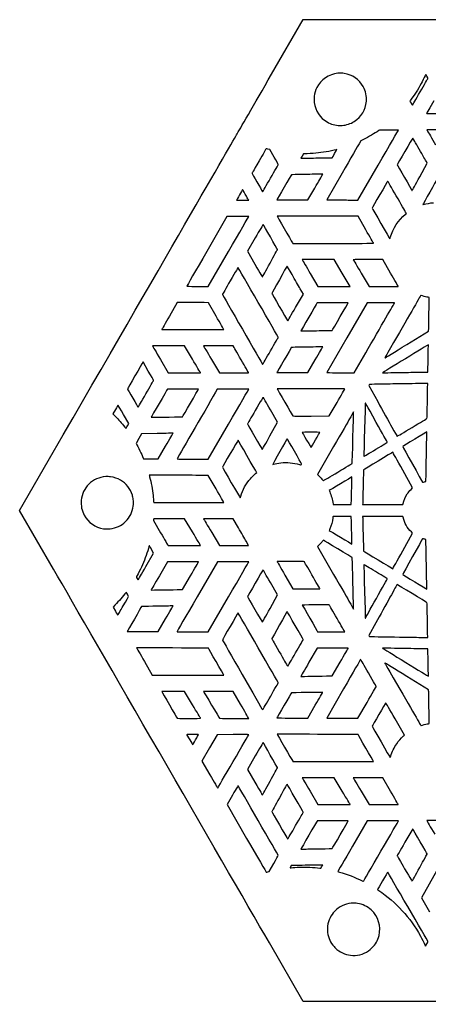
# Model space of a CAD drawing. Extents: x 18 to 192, y 74 to 223.
# Drawn here: x 18.4 to 81, y 73.5 to 223.5 of the extents above; entities that cross this region are included whole.
import ezdxf

# ---------------------------------------------------------------- set-up
doc = ezdxf.new("R2010")
doc.units = 0
doc.layers.add('Layer_1', color=7, linetype='CONTINUOUS')

msp = doc.modelspace()

# ---------------------------------------------------------------- linework, layer by layer
at = {"layer": 'Layer_1', "color": 7}
for points in [[(56.89823, 215.122553), (61.71697, 223.469274), (105.00534, 223.469274), (148.29371, 223.469274), (153.42114, 214.58633)], [(74.82465, 206.599442), (73.36549, 206.599442), (73.26067, 206.526852)], [(83.05781, 206.650967), (80.59843, 206.660167), (80.73653, 206.421188)], [(70.95407, 205.171432), (70.53029, 204.958016), (70.27323, 204.512258)], [(57.28252, 202.481789), (56.62803, 203.614942), (56.35542, 203.688552)], [(61.88956, 202.968924), (61.75694, 202.965824), (61.56882, 202.641268)], [(68.88093, 195.9209), (70.08111, 195.9179), (73.17776, 201.245537)], [(79.52383, 199.472052), (80.68035, 201.552163), (80.54904, 201.779218)], [(64.63628, 199.718958), (64.72608, 199.872859), (64.33368, 199.863959)], [(67.66857, 200.0025), (65.32099, 195.9385), (66.50086, 195.9315)], [(62.37623, 195.93504), (62.44803, 195.93204), (63.49727, 197.748251)], [(52.47709, 195.88911), (53.4095, 195.88911), (53.35551, 195.98571)], [(71.28613, 191.37686), (70.10785, 193.42935), (67.90652, 193.43835)], [(77.36234, 193.76965), (77.49071, 193.87609), (77.37564, 194.07469)], [(51.76022, 193.40256), (50.09898, 193.39856), (47.02668, 188.07868)], [(54.41003, 190.14624), (53.22134, 188.10049), (54.35489, 186.13823)], [(60.09813, 189.39425), (60.15373, 189.29905), (66.31379, 189.29905)], [(72.46914, 189.31165), (72.46911, 189.3118)], [(46.85451, 182.72708), (47.22318, 182.72408), (50.32232, 188.05646)], [(67.69767, 184.76197), (66.46718, 186.81465), (64.0282, 186.81513), (61.58922, 186.81561), (61.63632, 186.73201)], [(75.07873, 184.76982), (73.90423, 186.81562), (71.63512, 186.81562)], [(62.81941, 184.67949), (63.95536, 182.71059), (66.44174, 182.70994), (68.92812, 182.70929), (67.69762, 184.76197), (67.69767, 184.76197)], [(70.6094, 184.73455), (71.82289, 182.70931), (74.03806, 182.70931)], [(60.58001, 179.51794), (61.75698, 181.55474), (61.28281, 182.3758)], [(76.25324, 182.71631), (76.25324, 182.71665)], [(44.25629, 180.2533), (42.50651, 180.25266), (41.32118, 178.1977)], [(48.42949, 178.18931), (47.25458, 180.2353), (46.63033, 180.2443)], [(66.23455, 180.22577), (63.86408, 180.22577), (63.82988, 180.17287)], [(73.58491, 180.2224), (71.47798, 180.2184), (68.40095, 174.89145), (65.32392, 169.56451), (65.52866, 169.55651)], [(49.60911, 176.13127), (49.60911, 176.13138)], [(77.53735, 173.8373), (80.87463, 175.88059), (80.88483, 175.96839)], [(44.8091, 171.62506), (43.60718, 173.62884), (41.1683, 173.63284)], [(51.07069, 173.58302), (51.03629, 173.63592), (48.77048, 173.63592)], [(67.63218, 169.54591), (69.53096, 169.54291), (71.2891, 172.58821)], [(38.08315, 169.7825), (37.27458, 171.18236), (37.24268, 171.12856)], [(39.9226, 171.56458), (41.10635, 169.51609), (43.58887, 169.51609), (46.07138, 169.51609), (46.04119, 169.56837)], [(47.74175, 171.56387), (48.96941, 169.51647), (51.18922, 169.51599)], [(61.41308, 169.56523), (62.45498, 169.56537), (63.58266, 171.51752), (63.58266, 171.51705)], [(75.68177, 169.56537), (75.68174, 169.56547)], [(43.37618, 167.03191), (41.00433, 167.03191), (40.98373, 167.00011)], [(51.02087, 167.02834), (48.62029, 167.02434), (48.36322, 166.57984)], [(72.01802, 167.7662), (71.85386, 167.7662), (71.80226, 167.6795), (71.75066, 167.5928), (73.11838, 165.12893)], [(80.73989, 167.75705), (80.74056, 167.9107), (80.26431, 167.9017)], [(62.93516, 162.92904), (65.71435, 162.93304), (66.90404, 164.99284)], [(33.0752, 163.91079), (32.6906, 163.24493), (33.01369, 162.91944)], [(56.66387, 159.89397), (57.82489, 161.98365), (56.72871, 163.88335)], [(34.88258, 161.40729), (35.09009, 161.7658), (34.28486, 163.1606)], [(41.28342, 162.77677), (41.28346, 162.77691)], [(45.89144, 156.35616), (47.23026, 156.3563), (50.32586, 161.68324), (50.32586, 161.68377)], [(78.35195, 161.18564), (78.35185, 161.18509)], [(39.46131, 160.26265), (37.06787, 160.22405), (36.63782, 159.47954), (36.20777, 158.73504), (36.31437, 158.5478)], [(39.38664, 156.37065), (39.59699, 156.37093), (40.72982, 158.33211), (40.72982, 158.33212)], [(65.95543, 157.55446), (63.90902, 154.01074), (64.22854, 153.6876)], [(23.60625, 139.55367), (18.43914, 148.50328), (23.57388, 157.39717)], [(78.19736, 151.71914), (78.44133, 151.96388), (76.9357, 154.67542)], [(48.43009, 151.80864), (47.24873, 153.86634), (46.42279, 153.8673)], [(54.47682, 154.14092), (54.64849, 154.28145), (54.60829, 154.35255)], [(49.61201, 149.7411), (49.61146, 149.74136)], [(66.28503, 149.48854), (66.29303, 149.43574), (66.83157, 149.43174)], [(68.2203, 149.42474), (69.0705, 149.42174), (69.07068, 149.45669)], [(70.81434, 149.64354), (70.80634, 149.40724), (72.42575, 149.40324)], [(75.50416, 149.39924), (76.96316, 149.39938), (76.99616, 149.54755), (76.99579, 149.54823)], [(44.82116, 145.22707), (43.61066, 147.24849), (41.25802, 147.24849), (38.90538, 147.24849), (38.89638, 147.11333), (38.88738, 146.97816), (39.96819, 145.10602)], [(51.85044, 145.85149), (51.05246, 147.24143), (48.77891, 147.24543), (46.50536, 147.24943), (46.53796, 147.19533)], [(69.07068, 147.55409), (69.07068, 147.59169), (67.6848, 147.58169)], [(76.99577, 147.45979), (76.96277, 147.60795), (73.88807, 147.60295)], [(47.76932, 145.14212), (48.9681, 143.14302), (51.18694, 143.14302), (53.40579, 143.14302), (53.0271, 143.80185)], [(76.93553, 142.33141), (78.44332, 145.04777), (78.25691, 145.22647)], [(37.72159, 139.94296), (38.90153, 141.98642), (38.57325, 142.5567)], [(41.07676, 143.18802), (41.10456, 143.14212), (43.58859, 143.14212), (46.07262, 143.14212), (46.05224, 143.17391)], [(64.20846, 143.2992), (63.90849, 142.99806), (65.95519, 139.45392)], [(69.173, 143.53372), (69.17273, 143.53374)], [(76.93544, 142.33164), (76.93553, 142.33141)], [(43.37366, 140.6548), (40.99925, 140.6508), (39.77999, 138.54119)], [(51.02416, 140.65819), (48.62685, 140.65819), (45.55257, 135.33648)], [(43.11423, 136.42478), (43.31273, 136.42492), (44.52098, 138.51689)], [(58.94949, 138.62423), (60.1454, 136.55266), (62.21736, 136.55244), (64.28932, 136.55223), (64.26132, 136.59813), (64.26132, 136.59776)], [(56.6661, 133.52095), (57.82484, 135.60527), (56.7224, 137.51439)], [(34.89945, 135.71699), (34.71727, 136.0322), (34.68197, 135.9857)], [(38.53901, 136.39073), (38.51731, 136.34983), (39.03731, 136.35983)], [(41.23653, 136.39703), (41.23651, 136.39718)], [(44.91926, 129.98249), (47.23322, 129.98349), (50.32622, 135.30338), (50.32622, 135.30306)], [(32.98572, 134.04918), (32.6956, 133.7549), (33.05703, 133.12887)], [(65.74628, 134.01537), (65.71188, 134.06827), (63.65034, 134.06827)], [(38.41429, 129.9976), (39.59963, 129.99774), (40.73211, 131.95793), (40.73211, 131.95748)], [(72.82823, 131.35746), (71.75057, 129.4157), (71.80227, 129.329), (71.85387, 129.2423), (72.01803, 129.2423)], [(63.9432, 129.97957), (63.9631, 129.94787), (66.03121, 129.94787), (68.09931, 129.94787), (68.07141, 129.9937)], [(80.48304, 129.1037), (80.74057, 129.1007), (80.73989, 129.2524), (80.73989, 129.25287)], [(66.23173, 127.46318), (63.85609, 127.46318), (62.61811, 125.32)], [(74.0801, 127.46985), (73.83315, 127.47585), (73.88955, 127.44215)], [(80.77441, 127.28875), (80.76741, 127.36005), (79.65684, 127.37735)], [(37.49917, 125.43398), (38.69651, 123.35899), (44.15399, 123.35872)], [(65.98965, 123.23869), (66.17533, 123.24669), (67.38665, 125.34304)], [(49.61146, 123.36572), (49.61146, 123.36513)], [(63.87074, 123.2016), (63.87074, 123.20219)], [(80.88473, 121.03941), (80.87453, 121.12721), (77.53725, 123.17054)], [(80.84815, 123.39653), (80.84771, 123.39681)], [(44.83492, 118.8252), (43.60732, 120.87363), (41.8736, 120.87363)], [(52.17346, 118.9097), (51.04541, 120.87362), (48.77538, 120.87362)], [(67.91164, 121.28604), (65.32167, 116.80227), (66.26837, 116.79527)], [(62.14573, 116.80208), (62.45271, 116.80226), (63.58642, 118.76371)], [(68.64846, 116.78467), (70.08185, 116.78167), (71.47774, 119.18179)], [(55.51325, 118.0818), (55.54175, 118.0349), (55.57255, 118.0889)], [(51.19471, 116.7532), (53.4095, 116.7532), (53.35551, 116.84948)], [(77.06073, 114.09414), (77.18383, 114.21149), (75.76251, 116.67466)], [(79.92684, 115.72972), (79.92698, 115.72974)], [(51.01957, 114.26638), (48.61768, 114.26238), (47.45007, 112.24095), (46.28245, 110.21952), (47.4763, 108.1515)], [(45.29873, 113.483), (45.29873, 113.48343)], [(54.41044, 111.01018), (53.22142, 108.96388), (54.35435, 107.00239)], [(51.05559, 110.17911), (51.05559, 110.1797)], [(60.12668, 110.20966), (60.15478, 110.16376), (66.31313, 110.16376)], [(72.47148, 110.16876), (72.47146, 110.169)], [(67.69132, 105.63585), (66.46718, 107.67942), (64.02831, 107.67979)], [(75.07496, 105.64016), (73.90374, 107.67998), (71.63538, 107.67998)], [(50.94084, 105.04011), (50.10416, 103.60049), (53.09278, 98.42282)], [(62.77713, 105.61593), (63.9554, 103.5748), (66.43543, 103.57429)], [(70.59541, 105.62082), (71.8238, 103.57357), (74.0397, 103.57357)], [(68.91546, 103.58329), (68.91546, 103.58305)], [(76.25089, 103.58687), (76.25089, 103.58705)], [(73.88001, 101.08698), (71.47855, 101.08298), (69.24525, 97.21654)], [(78.4842, 99.83801), (78.4603, 99.87671), (77.27091, 97.82985)], [(64.23057, 96.83099), (64.23057, 96.83041)], [(73.60544, 96.4662), (73.60544, 96.4666)], [(56.31877, 93.30562), (56.52792, 93.36462), (57.23296, 94.58523)], [(60.25784, 94.28065), (59.91873, 94.27165), (59.82493, 94.10749)], [(64.54873, 94.05399), (64.54871, 94.05414)], [(82.15131, 93.48821), (82.12761, 93.52741), (80.96191, 91.43164), (79.7962, 89.33587), (81.01276, 87.22762)], [(153.40624, 82.39346), (148.29547, 73.53873), (105.00871, 73.53473), (61.72195, 73.53073), (56.57148, 82.45342)], [(69.67047, 80.54412), (69.6704, 80.54455)]]:
    msp.add_lwpolyline(points, dxfattribs=at)
for points in [[(79.59018, 212.42733)], [(67.68779, 207.311917)], [(64.10815, 202.344766)], [(79.5238, 199.472049)], [(56.75397, 199.271411)], [(75.03238, 190.20223)], [(56.66775, 186.2819)], [(60.57997, 179.51798)], [(64.16707, 175.9658)], [(56.75947, 172.90223)], [(77.53737, 173.83727)], [(53.40263, 169.52609)], [(37.71579, 166.31072)], [(34.88258, 161.40729)], [(56.66387, 159.89397)], [(63.61128, 159.28375)], [(72.80182, 157.84555)], [(61.4487, 155.53909)], [(67.03163, 154.37374)], [(80.23265, 152.87401)], [(52.12319, 150.44326)], [(32.24073, 145.7037)], [(37.72164, 139.94292)], [(80.54204, 140.24808)], [(69.33286, 137.37348)], [(72.90566, 135.07721)], [(34.25917, 133.94812)], [(56.6661, 133.52095)], [(60.58026, 126.75876)], [(56.77117, 120.16459)], [(46.06722, 116.76501)], [(75.09353, 110.99276)], [(56.66716, 107.14216)], [(60.58178, 100.38291)], [(56.31877, 93.30554)], [(79.52809, 93.96401)], [(80.61088, 82.29824)]]:
    msp.add_lwpolyline(points, close=True, dxfattribs=at)
for points in [[(51.64051, 206.013831), (51.88195, 206.432931), (54.24792, 210.531856), (56.89823, 215.122553)], [(67.02957, 215.278607), (65.65228, 215.146852), (64.43882, 214.317826), (63.8184, 213.084762)], [(67.99118, 215.251267), (67.75016, 215.288727), (67.2762, 215.302207), (67.02957, 215.278607)], [(70.89447, 213.232352), (70.28307, 214.32611), (69.22939, 215.058826), (67.99118, 215.251267)], [(79.59025, 212.42733), (80.23271, 213.54105), (80.76776, 214.468609), (80.77925, 214.488574)], [(80.3458, 214.90383), (80.22301, 214.632807), (79.90454, 213.996199), (79.74224, 213.69733)], [(80.4449, 215.112843), (80.4399, 215.106543), (80.3951, 215.012486), (80.3458, 214.90383)], [(80.6273, 214.824586), (80.5322, 214.989429), (80.45015, 215.119144), (80.4449, 215.112843)], [(80.77925, 214.488574), (80.79945, 214.523684), (80.79445, 214.534734), (80.6273, 214.824586)], [(63.8184, 213.084762), (63.63204, 212.71439), (63.48023, 212.205541), (63.42437, 211.764106)], [(71.38434, 210.997481), (71.44764, 211.738525), (71.26583, 212.568037), (70.89447, 213.232352)], [(79.74224, 213.69733), (79.27654, 212.839761), (78.67871, 211.907681), (78.11951, 211.167309)], [(63.42437, 211.764106), (63.39987, 211.570517), (63.39997, 211.025053), (63.42456, 210.832773)], [(78.40653, 210.385449), (78.41453, 210.394749), (78.94772, 211.313611), (79.59018, 212.42733)], [(63.42456, 210.832773), (63.58766, 209.556435), (64.29991, 208.474071), (65.39473, 207.838823)], [(69.52804, 207.914857), (70.60512, 208.601161), (71.27461, 209.712918), (71.38434, 210.997481)], [(78.11951, 211.167309), (78.06211, 211.091309), (78.01716, 211.024), (78.01961, 211.017742)], [(78.01961, 211.017742), (78.02161, 211.011442), (78.10671, 210.862847), (78.20756, 210.687438)], [(78.20756, 210.687438), (78.3449, 210.448671), (78.39491, 210.372769), (78.40653, 210.385449)], [(81.68, 211.079325), (81.07789, 210.036823), (80.58143, 209.173908), (80.57676, 209.161735)], [(80.57676, 209.161735), (80.56876, 209.141745), (80.7069, 209.139255), (82.00556, 209.135945)], [(65.39473, 207.838823), (65.97406, 207.502682), (66.63354, 207.317791), (67.31384, 207.300785)], [(67.31384, 207.300785), (67.39144, 207.298885), (67.47718, 207.298785), (67.50434, 207.300587)], [(67.50434, 207.300587), (67.53154, 207.302387), (67.61406, 207.307487), (67.68779, 207.311917)], [(67.68779, 207.311915), (68.30726, 207.348895), (68.99182, 207.573188), (69.52804, 207.914857)], [(23.57388, 157.39717), (40.01907, 185.88192), (51.25651, 205.347266), (51.64051, 206.013831)], [(73.26067, 206.526852), (72.61548, 206.080025), (71.75973, 205.577162), (70.95407, 205.171432)], [(73.17776, 201.245537), (74.88091, 204.176051), (76.27652, 206.579525), (76.27911, 206.586592)], [(76.27911, 206.586592), (76.28211, 206.594292), (75.69597, 206.599442), (74.82465, 206.599442)], [(80.73653, 206.421188), (80.81243, 206.28975), (81.35405, 205.352198), (81.94002, 204.337739)], [(70.27323, 204.512258), (70.13184, 204.26709), (68.95975, 202.2377), (67.66857, 200.0025)], [(78.46273, 205.376452), (78.45223, 205.378952), (76.0839, 201.310732), (76.0839, 201.290138)], [(79.4452, 203.690174), (78.9103, 204.616319), (78.46819, 205.375144), (78.46273, 205.376452)], [(56.08032, 203.759112), (56.07932, 203.757412), (55.59116, 202.912897), (54.99633, 201.882367)], [(56.35542, 203.688552), (56.20548, 203.729032), (56.08169, 203.760782), (56.08032, 203.759112)], [(57.93702, 201.334423), (57.93702, 201.342223), (57.64249, 201.858555), (57.28252, 202.481789)], [(61.56882, 202.641268), (61.46536, 202.462763), (61.38058, 202.312393), (61.38042, 202.307116)], [(65.24657, 203.277466), (64.15723, 203.088551), (63.18365, 202.999068), (61.88956, 202.968924)], [(66.7837, 203.606602), (66.47746, 203.521542), (65.72538, 203.360503), (65.24657, 203.277466)], [(66.17267, 202.384395), (66.18477, 202.396495), (66.89475, 203.628954), (66.8916, 203.632392)], [(66.8916, 203.632392), (66.8896, 203.634192), (66.8414, 203.622592), (66.7837, 203.606602)], [(80.54904, 201.779218), (80.47684, 201.904099), (79.98009, 202.76403), (79.4452, 203.690174)], [(54.99633, 201.882367), (54.02199, 200.194335), (53.91645, 200.005572), (53.93124, 199.977367)], [(56.75397, 199.27141), (57.40464, 200.398249), (57.93702, 201.326605), (57.93702, 201.334423)], [(61.38042, 202.307116), (61.38026, 202.301816), (61.53094, 202.300716), (61.71527, 202.304716)], [(61.71527, 202.304716), (61.89959, 202.308616), (62.97639, 202.326676), (64.10815, 202.344766)], [(64.10815, 202.344735), (65.23991, 202.362825), (66.16895, 202.380665), (66.17267, 202.384395)], [(76.0839, 201.290138), (76.0839, 201.280238), (78.25612, 197.507911), (78.32338, 197.401016)], [(53.93124, 199.977367), (53.94644, 199.948287), (55.36, 197.482591), (55.48535, 197.266425)], [(59.92402, 199.785269), (59.91302, 199.775669), (57.72583, 195.9915), (57.71515, 195.96364)], [(61.93751, 199.824419), (60.83543, 199.807579), (59.92936, 199.789959), (59.92402, 199.785269)], [(64.33368, 199.863959), (64.11786, 199.859059), (63.03959, 199.841259), (61.93751, 199.824419)], [(63.49727, 197.748251), (64.07433, 198.747494), (64.58689, 199.634312), (64.63628, 199.718958)], [(78.35578, 197.379846), (78.36178, 197.386546), (78.88771, 198.327987), (79.5238, 199.472049)], [(55.55635, 197.195865), (55.56435, 197.210575), (56.1033, 198.144571), (56.75397, 199.271411)], [(74.63046, 198.799918), (74.60826, 198.773928), (72.25617, 194.71429), (72.25454, 194.69918)], [(75.95024, 196.54214), (75.22956, 197.790008), (74.63566, 198.806008), (74.63046, 198.799918)], [(82.12218, 199.025765), (82.10908, 199.012295), (80.0234, 195.26282), (80.01085, 195.23011)], [(52.46724, 197.493049), (52.45024, 197.475309), (51.54468, 195.90786), (51.54468, 195.89611)], [(52.89229, 196.79595), (52.58602, 197.330029), (52.47909, 197.505391), (52.46724, 197.493049)], [(53.35551, 195.98571), (53.32581, 196.03891), (53.11737, 196.40348), (52.89229, 196.79595)], [(55.48535, 197.266425), (55.53495, 197.180955), (55.54355, 197.172375), (55.55635, 197.195865)], [(77.37564, 194.07469), (77.31234, 194.18391), (76.67092, 195.29427), (75.95024, 196.54214)], [(78.32338, 197.401016), (78.33488, 197.382726), (78.34948, 197.373196), (78.35578, 197.379846)], [(51.54468, 195.89611), (51.54468, 195.89211), (51.96427, 195.88911), (52.47709, 195.88911)], [(57.71515, 195.96364), (57.70915, 195.94914), (58.15114, 195.94494), (60.00632, 195.94204)], [(60.00632, 195.94204), (61.27026, 195.94004), (62.33672, 195.93704), (62.37623, 195.93504)], [(66.50086, 195.9315), (67.14979, 195.9275), (68.22082, 195.9225), (68.88093, 195.9209)], [(80.01085, 195.23011), (80.00385, 195.21251), (80.00885, 195.20901), (80.02915, 195.21491)], [(80.02915, 195.21491), (80.60755, 195.38095), (81.08901, 195.46953), (81.6271, 195.50891)], [(67.90652, 193.43835), (64.43022, 193.45295), (57.75357, 193.46665), (57.75357, 193.45925)], [(57.75357, 193.45925), (57.75357, 193.45425), (59.83393, 189.8471), (60.09813, 189.39425)], [(72.25454, 194.69918), (72.25254, 194.68468), (74.95767, 189.95917), (74.96328, 189.96659)], [(75.03234, 190.20223), (75.4336, 191.59806), (76.24901, 192.84654), (77.36234, 193.76965)], [(50.32232, 188.05646), (52.02685, 190.9896), (53.42146, 193.3931), (53.42146, 193.39756)], [(53.42146, 193.39756), (53.42146, 193.40156), (52.6739, 193.40356), (51.76022, 193.40256)], [(55.60722, 192.19153), (55.60222, 192.19178), (55.0638, 191.27141), (54.41003, 190.14624)], [(57.8153, 188.35846), (57.8173, 188.37716), (55.6204, 192.1908), (55.60722, 192.19153)], [(72.46911, 189.3118), (72.46611, 189.3188), (71.93418, 190.248), (71.28613, 191.37686)], [(66.31379, 189.29905), (69.91544, 189.29905), (72.47189, 189.30405), (72.46914, 189.31165)], [(74.96328, 189.96659), (74.96428, 189.96859), (74.99558, 190.07417), (75.03238, 190.20223)], [(47.02668, 188.07868), (45.33692, 185.15274), (43.95405, 182.75406), (43.95364, 182.74828)], [(56.66775, 186.2819), (57.29793, 187.41494), (57.81433, 188.3494), (57.8153, 188.35846)], [(54.35489, 186.13823), (55.30678, 184.49041), (55.49112, 184.17963), (55.5052, 184.19888)], [(55.5052, 184.19888), (55.5142, 184.21148), (56.03757, 185.14885), (56.66775, 186.2819)], [(61.63632, 186.73201), (61.66222, 186.68601), (62.19464, 185.76239), (62.81941, 184.67949)], [(71.63512, 186.81562), (69.37848, 186.81562), (69.3661, 186.81547), (69.38097, 186.78772)], [(69.38097, 186.78772), (69.38897, 186.77232), (69.94198, 185.84844), (70.6094, 184.73455)], [(51.79326, 185.59837), (51.78086, 185.61167), (51.49956, 185.13811), (50.5887, 183.57067)], [(57.92954, 174.95536), (57.92968, 174.98076), (51.8319, 185.55688), (51.79326, 185.59837)], [(59.27311, 185.83749), (59.25171, 185.83149), (56.94731, 181.67401), (56.95315, 181.65182)], [(60.04663, 184.51878), (59.62753, 185.24581), (59.27944, 185.83923), (59.27311, 185.83749)], [(61.28281, 182.3758), (61.02201, 182.82743), (60.46573, 183.79175), (60.04663, 184.51878)], [(76.25324, 182.71665), (76.25324, 182.72065), (75.72471, 183.64462), (75.07873, 184.76982)], [(50.5887, 183.57067), (49.93508, 182.44589), (49.3986, 181.52007), (49.39652, 181.51329)], [(43.95364, 182.74828), (43.95323, 182.74228), (44.52282, 182.73608), (45.21938, 182.73408)], [(45.21938, 182.73408), (45.91594, 182.73208), (46.65175, 182.72908), (46.85451, 182.72708)], [(49.39652, 181.51329), (49.39352, 181.50249), (55.49181, 170.86395), (55.52825, 170.8169)], [(56.95315, 181.65182), (56.95815, 181.63312), (59.18677, 177.76503), (59.33069, 177.52537)], [(74.03806, 182.70931), (75.25641, 182.70931), (76.25324, 182.71231), (76.25324, 182.71631)], [(46.63033, 180.2443), (46.28699, 180.2493), (45.21867, 180.2533), (44.25629, 180.2533)], [(63.82988, 180.17287), (63.77578, 180.08907), (61.38013, 175.93654), (61.38013, 175.92647)], [(66.17299, 176.01208), (66.18959, 176.02808), (68.60502, 180.20604), (68.60502, 180.21877)], [(68.60502, 180.21877), (68.60502, 180.22277), (67.53831, 180.22577), (66.23455, 180.22577)], [(75.68374, 180.2048), (75.69074, 180.2235), (75.45168, 180.2255), (73.58491, 180.2224)], [(74.36143, 177.90817), (75.08424, 179.15969), (75.67928, 180.19317), (75.68374, 180.2048)], [(79.68384, 181.33242), (79.67484, 181.32192), (77.53307, 177.61269), (75.0816, 173.36096)], [(79.94623, 181.27272), (79.80018, 181.31492), (79.69041, 181.33992), (79.68384, 181.33242)], [(80.8353, 181.07145), (80.55298, 181.11425), (80.28474, 181.17495), (79.94623, 181.27272)], [(80.96593, 181.04475), (80.95793, 181.04975), (80.89903, 181.06175), (80.8353, 181.07145)], [(80.88483, 175.96839), (80.90363, 176.13091), (80.98203, 181.03484), (80.96593, 181.04475)], [(59.39169, 177.46187), (59.39769, 177.47247), (59.93264, 178.39773), (60.57997, 179.51798)], [(41.32118, 178.1977), (40.66925, 177.06747), (40.13373, 176.13748), (40.13114, 176.13107)], [(49.60911, 176.13138), (49.60611, 176.13838), (49.07569, 177.06401), (48.42949, 178.18931)], [(59.33069, 177.52537), (59.36629, 177.46607), (59.38369, 177.44807), (59.39169, 177.46187)], [(71.2891, 172.58821), (72.25607, 174.26267), (73.63862, 176.65665), (74.36143, 177.90817)], [(40.13114, 176.13107), (40.12814, 176.12507), (42.2611, 176.11937), (44.87013, 176.11937)], [(44.87013, 176.11937), (47.47915, 176.11937), (49.6117, 176.12437), (49.60911, 176.13127)], [(61.38013, 175.92647), (61.38013, 175.92147), (61.55951, 175.92147), (61.77876, 175.9263)], [(61.77876, 175.9263), (61.99802, 175.9313), (63.07275, 175.9489), (64.16707, 175.9658)], [(64.16707, 175.96578), (65.56788, 175.98738), (66.16155, 176.00108), (66.17299, 176.01208)], [(56.75951, 172.9022), (57.40298, 174.01592), (57.92949, 174.93984), (57.92954, 174.95536)], [(41.1683, 173.63284), (39.82691, 173.63484), (38.73154, 173.63084), (38.73413, 173.62484)], [(38.73413, 173.62484), (38.73713, 173.61884), (39.27154, 172.69125), (39.9226, 171.56458)], [(48.77048, 173.63592), (47.4815, 173.63592), (46.5067, 173.63092), (46.50938, 173.62362)], [(46.50938, 173.62362), (46.51238, 173.61662), (47.06653, 172.68994), (47.74175, 171.56387)], [(52.25066, 171.53338), (51.6206, 172.63158), (51.08961, 173.55391), (51.07069, 173.58302)], [(55.56585, 170.8381), (55.57885, 170.8597), (56.11601, 171.78851), (56.75947, 172.90223)], [(59.92015, 173.40805), (59.91115, 173.39685), (57.71124, 169.58351), (57.71124, 169.57833)], [(63.2569, 173.46615), (61.42074, 173.43865), (59.92397, 173.41255), (59.92015, 173.40805)], [(64.47399, 173.48855), (64.34399, 173.48455), (63.7963, 173.47425), (63.2569, 173.46615)], [(63.58266, 171.51705), (64.20289, 172.59073), (64.71035, 173.4752), (64.71035, 173.48255)], [(64.71035, 173.48255), (64.71035, 173.49055), (64.61865, 173.49285), (64.47399, 173.48855)], [(80.84601, 173.81703), (80.84301, 173.82103), (73.86382, 169.55462), (73.84262, 169.53607)], [(74.1827, 171.78304), (74.1927, 171.78904), (75.70187, 172.71346), (77.53737, 173.83727)], [(75.0816, 173.36096), (74.79968, 172.87201), (74.47818, 172.31449), (74.36717, 172.12203)], [(80.76851, 169.65267), (80.77551, 169.65867), (80.85301, 173.80925), (80.84601, 173.81703)], [(37.24268, 171.12856), (37.14808, 170.96888), (34.90503, 167.07982), (34.90301, 167.07196)], [(46.04119, 169.56837), (46.02459, 169.59747), (45.47015, 170.52298), (44.8091, 171.62506)], [(53.40262, 169.52607), (53.39862, 169.53207), (52.88072, 170.43518), (52.25066, 171.53338)], [(74.36717, 172.12203), (74.25615, 171.92957), (74.17314, 171.77703), (74.1827, 171.78304)], [(38.89172, 168.36543), (38.89172, 168.37443), (38.52786, 169.01258), (38.08315, 169.7825)], [(51.18922, 169.51599), (52.41011, 169.51573), (53.40615, 169.51999), (53.40263, 169.52609)], [(55.52825, 170.8169), (55.53895, 170.8031), (55.54775, 170.8079), (55.56585, 170.8381)], [(57.71124, 169.57833), (57.71124, 169.57233), (59.70816, 169.56503), (61.41308, 169.56523)], [(65.52866, 169.55651), (65.64127, 169.55251), (66.58785, 169.54751), (67.63218, 169.54591)], [(73.84262, 169.53607), (73.83962, 169.53407), (73.94798, 169.53507), (74.08251, 169.53807)], [(74.08251, 169.53807), (74.21704, 169.54107), (74.93671, 169.55377), (75.68177, 169.56537)], [(75.68174, 169.56547), (76.4268, 169.57707), (77.37613, 169.59257), (77.79135, 169.59987)], [(77.79135, 169.59987), (78.20657, 169.60687), (79.04477, 169.62077), (79.65402, 169.63007)], [(79.65402, 169.63007), (80.26326, 169.63907), (80.76479, 169.64947), (80.76851, 169.65267)], [(37.7158, 166.3107), (38.36256, 167.43133), (38.89172, 168.35596), (38.89172, 168.36543)], [(34.90301, 167.07196), (34.89801, 167.05446), (36.52251, 164.25256), (36.5312, 164.26289)], [(40.98373, 167.00011), (40.95303, 166.95281), (38.52008, 162.73912), (38.52008, 162.73337)], [(48.36322, 166.57984), (46.58873, 163.51149), (42.47124, 156.37764), (42.47124, 156.37156)], [(43.31811, 162.82151), (43.33161, 162.83521), (45.73001, 166.98491), (45.74106, 167.01371)], [(45.74106, 167.01371), (45.74706, 167.02851), (45.30526, 167.03191), (43.37618, 167.03191)], [(50.32586, 161.68377), (52.02844, 164.61358), (53.42146, 167.01549), (53.42146, 167.02134)], [(53.42146, 167.02134), (53.42146, 167.02734), (52.3412, 167.03034), (51.02087, 167.02834)], [(57.75808, 167.08341), (57.75208, 167.07741), (60.10826, 162.98622), (60.1421, 162.94314)], [(68.09126, 167.05601), (68.08626, 167.06201), (57.76418, 167.08951), (57.75808, 167.08341)], [(66.90404, 164.99284), (67.55837, 166.12596), (68.09262, 167.05439), (68.09126, 167.05601)], [(73.85434, 167.7942), (72.93465, 167.7788), (72.10831, 167.7662), (72.01802, 167.7662)], [(76.83179, 167.8436), (76.11388, 167.8318), (74.77403, 167.8096), (73.85434, 167.7942)], [(80.26431, 167.9017), (79.79013, 167.8927), (79.31539, 167.8843), (76.83179, 167.8436)], [(80.63374, 162.56063), (80.64424, 162.56963), (80.73701, 167.11089), (80.73989, 167.75705)], [(36.5312, 164.26289), (36.5362, 164.26889), (37.06903, 165.19008), (37.71579, 166.31072)], [(55.61694, 165.80034), (55.60514, 165.81334), (55.30894, 165.31418), (54.41615, 163.7771)], [(56.72871, 163.88335), (56.12581, 164.92819), (55.62551, 165.79084), (55.61694, 165.80034)], [(72.89045, 161.95752), (71.26571, 164.88416), (71.22237, 164.96034), (71.21283, 164.90674)], [(73.11838, 165.12893), (73.87063, 163.7738), (74.84087, 162.02553), (75.27447, 161.24389)], [(33.46971, 164.56602), (33.46471, 164.57202), (33.28673, 164.27701), (33.0752, 163.91079)], [(34.28486, 163.1606), (33.84197, 163.92774), (33.47516, 164.56018), (33.46971, 164.56602)], [(54.41615, 163.7771), (53.7643, 162.65482), (53.23181, 161.72808), (53.23284, 161.71769)], [(69.43246, 163.56974), (69.43146, 163.57074), (69.10906, 163.01528), (68.71618, 162.33502)], [(69.22506, 155.69553), (69.23006, 155.70053), (69.43758, 163.56415), (69.43246, 163.56974)], [(71.21283, 164.90674), (71.20483, 164.86224), (71.00137, 157.01071), (71.00333, 156.82486)], [(33.01369, 162.91944), (33.57772, 162.35122), (34.00268, 161.87339), (34.50477, 161.2428)], [(38.52008, 162.73337), (38.52008, 162.73037), (38.68677, 162.73237), (38.8905, 162.73637)], [(38.8905, 162.73637), (39.09423, 162.74037), (40.17104, 162.75897), (41.28342, 162.77677)], [(41.28346, 162.77691), (42.39584, 162.79471), (43.31143, 162.81471), (43.31811, 162.82151)], [(60.1421, 162.94314), (60.1531, 162.92904), (60.72227, 162.92624), (62.93516, 162.92904)], [(68.71618, 162.33502), (68.32329, 161.65475), (67.08096, 159.5035), (65.95543, 157.55446)], [(74.56598, 158.93212), (74.56198, 158.94372), (73.80775, 160.30519), (72.89045, 161.95752)], [(78.35185, 161.18509), (79.59968, 161.93527), (80.62653, 162.55427), (80.63374, 162.56063)], [(34.50477, 161.2428), (34.58977, 161.13609), (34.66282, 161.04879), (34.66717, 161.04879)], [(34.66717, 161.04879), (34.67117, 161.04879), (34.76845, 161.21011), (34.88258, 161.40729)], [(53.23284, 161.71769), (53.23484, 161.69259), (55.48218, 157.80308), (55.4938, 157.80376)], [(62.93235, 160.44203), (62.12583, 160.44203), (61.59132, 160.43703), (61.59415, 160.42913)], [(64.27055, 160.43023), (64.27355, 160.43623), (63.67095, 160.44203), (62.93235, 160.44203)], [(75.27447, 161.24389), (75.70807, 160.46224), (76.06741, 159.82248), (76.073, 159.82219)], [(76.073, 159.82219), (76.079, 159.82191), (77.10412, 160.43546), (78.35195, 161.18564)], [(80.60732, 160.50897), (80.59832, 160.51997), (76.92432, 158.29358), (76.92807, 158.27924)], [(80.54182, 156.78027), (80.57932, 158.82921), (80.60882, 160.50712), (80.60732, 160.50897)], [(41.8587, 160.29725), (41.8567, 160.29925), (40.7777, 160.28385), (39.46131, 160.26265)], [(40.72982, 158.33212), (41.35288, 159.41077), (41.86087, 160.29507), (41.8587, 160.29725)], [(51.78717, 159.23076), (51.77677, 159.24076), (49.39055, 155.13995), (49.39589, 155.12127)], [(54.60829, 154.35255), (54.465, 154.60635), (51.79498, 159.22328), (51.78717, 159.23076)], [(55.4938, 157.80376), (55.4988, 157.80406), (56.02531, 158.74465), (56.66387, 159.89397)], [(59.27946, 159.45789), (59.27146, 159.46589), (57.07639, 155.54772), (57.08242, 155.53581)], [(61.48881, 155.63483), (61.47871, 155.66123), (59.29172, 159.44554), (59.27946, 159.45789)], [(61.59415, 160.42913), (61.59715, 160.42213), (61.8973, 159.89878), (62.26207, 159.26637)], [(62.26207, 159.26637), (62.75409, 158.41335), (62.92935, 158.12071), (62.941, 158.13276)], [(62.941, 158.13276), (62.95, 158.14176), (63.25126, 158.65963), (63.61128, 159.28375)], [(63.61128, 159.28371), (63.97129, 159.90782), (64.26797, 160.42376), (64.27055, 160.43023)], [(36.31437, 158.5478), (36.48723, 158.2442), (36.77426, 157.68988), (36.94575, 157.32845)], [(71.01693, 156.77546), (71.02393, 156.77846), (71.8273, 157.25959), (72.80182, 157.84555)], [(72.80183, 157.84556), (74.12481, 158.64105), (74.57173, 158.91631), (74.56598, 158.93212)], [(76.92807, 158.27924), (76.93207, 158.26244), (79.9043, 152.90488), (79.94609, 152.83841)], [(36.94575, 157.32845), (37.10712, 156.98834), (37.36301, 156.4131), (37.36301, 156.39045)], [(37.36301, 156.39045), (37.36301, 156.38035), (38.47851, 156.36945), (39.38664, 156.37065)], [(42.47124, 156.37156), (42.47124, 156.36256), (43.9154, 156.35606), (45.89144, 156.35616)], [(75.42714, 157.39107), (75.42314, 157.39707), (70.98746, 154.72846), (70.96414, 154.7064)], [(71.00333, 156.82486), (71.00364, 156.79506), (71.00933, 156.77286), (71.01693, 156.77546)], [(76.9357, 154.67542), (76.10761, 156.16676), (75.42876, 157.3888), (75.42714, 157.39107)], [(80.47302, 152.99453), (80.47332, 153.02773), (80.50432, 154.73134), (80.54182, 156.78027)], [(49.39589, 155.12127), (49.40899, 155.07557), (52.10077, 150.41099), (52.11059, 150.41706)], [(57.08242, 155.53581), (57.08313, 155.53481), (57.12812, 155.54581), (57.18232, 155.56101)], [(57.18232, 155.56101), (57.49457, 155.64911), (57.94658, 155.73609), (58.31101, 155.77824)], [(58.31101, 155.77824), (59.23856, 155.88552), (60.28281, 155.79244), (61.16145, 155.52419)], [(61.16145, 155.52419), (61.27011, 155.49099), (61.36864, 155.46319), (61.3804, 155.46229)], [(61.3804, 155.46229), (61.3923, 155.46142), (61.4227, 155.49569), (61.4487, 155.53909)], [(61.44861, 155.53913), (61.47441, 155.58223), (61.49251, 155.62533), (61.48881, 155.63483)], [(67.03163, 154.37374), (68.2346, 155.09753), (69.22164, 155.69234), (69.22506, 155.69553)], [(70.96414, 154.7064), (70.94934, 154.6924), (70.93294, 154.19341), (70.88414, 152.28432)], [(31.57569, 153.66892), (30.57869, 153.59772), (29.70305, 153.20296), (29.00903, 152.51194)], [(32.32872, 153.64682), (32.15792, 153.67102), (31.76559, 153.68252), (31.57569, 153.66892)], [(33.82118, 153.14181), (33.37347, 153.4009), (32.87498, 153.56958), (32.32872, 153.64682)], [(35.6462, 150.84682), (35.34188, 151.82594), (34.69981, 152.63335), (33.82118, 153.14181)], [(38.22816, 153.8885), (38.22616, 153.8875), (38.25366, 153.77879), (38.28816, 153.64703)], [(41.91385, 153.8795), (39.8882, 153.8855), (38.22964, 153.8899), (38.22816, 153.8885)], [(38.28816, 153.64703), (38.5211, 152.75657), (38.711, 151.73019), (38.81548, 150.79693)], [(46.42279, 153.8673), (45.96852, 153.86782), (43.9395, 153.8733), (41.91385, 153.8795)], [(52.19324, 150.69293), (52.48992, 151.67294), (52.98681, 152.56646), (53.67648, 153.36014)], [(53.67648, 153.36014), (53.87729, 153.59124), (54.25272, 153.95749), (54.47682, 154.14092)], [(64.22854, 153.6876), (64.40428, 153.50988), (64.60522, 153.29313), (64.67507, 153.20594)], [(64.67507, 153.20594), (64.75457, 153.10664), (64.80998, 153.04935), (64.82324, 153.05258)], [(64.82324, 153.05258), (64.83484, 153.05558), (65.82865, 153.64994), (67.03163, 154.37374)], [(69.16873, 153.62646), (69.15973, 153.62646), (65.73795, 151.56884), (65.72251, 151.55389)], [(69.07068, 149.45669), (69.07068, 149.48959), (69.16338, 153.13927), (69.17273, 153.47477)], [(69.17273, 153.47477), (69.17473, 153.55817), (69.17338, 153.62646), (69.16873, 153.62646)], [(80.45482, 152.92943), (80.46532, 152.93243), (80.47272, 152.95853), (80.47302, 152.99453)], [(29.00903, 152.51194), (28.33483, 151.84066), (27.93892, 151.00567), (27.84482, 150.05661)], [(49.61146, 149.74136), (49.61146, 149.74636), (49.07984, 150.6769), (48.43009, 151.80864)], [(65.72251, 151.55389), (65.71651, 151.54789), (65.74711, 151.45849), (65.79011, 151.35442)], [(70.88414, 152.28432), (70.85034, 150.96186), (70.81894, 149.77351), (70.81434, 149.64354)], [(77.6264, 151.0299), (77.79672, 151.28681), (77.94586, 151.46684), (78.19736, 151.71914)], [(79.94609, 152.83841), (79.96149, 152.81391), (79.97479, 152.80761), (79.99749, 152.81431)], [(79.99749, 152.81431), (80.01429, 152.81931), (80.12012, 152.84611), (80.23265, 152.87401)], [(80.23257, 152.87403), (80.34511, 152.90193), (80.44512, 152.92683), (80.45482, 152.92943)], [(27.84482, 150.05661), (27.76732, 149.27476), (27.93622, 148.45142), (28.31527, 147.76355)], [(35.79097, 150.17654), (35.75697, 150.4166), (35.70477, 150.65843), (35.6462, 150.84682)], [(35.79083, 149.18171), (35.82383, 149.4244), (35.82393, 149.94349), (35.79097, 150.17654)], [(38.81548, 150.79693), (38.84998, 150.48906), (38.90088, 149.9042), (38.90108, 149.81503)], [(52.11059, 150.41706), (52.11759, 150.42106), (52.12319, 150.43316), (52.12319, 150.44326)], [(52.12324, 150.44329), (52.12324, 150.45339), (52.15474, 150.56575), (52.19324, 150.69293)], [(65.79011, 151.35442), (66.03064, 150.77276), (66.17439, 150.23084), (66.28503, 149.48854)], [(76.99579, 149.54823), (77.1138, 150.07892), (77.32512, 150.57544), (77.6264, 151.0299)], [(34.60185, 146.80987), (35.27004, 147.46301), (35.6638, 148.24851), (35.79083, 149.18171)], [(38.90108, 149.81503), (38.90108, 149.77943), (38.90508, 149.74613), (38.91108, 149.74093)], [(38.91108, 149.74093), (38.92348, 149.72853), (49.61201, 149.72873), (49.61201, 149.7411)], [(66.83157, 149.43174), (67.12777, 149.42974), (67.7527, 149.42674), (68.2203, 149.42474)], [(72.42575, 149.40324), (73.31643, 149.40124), (74.70172, 149.39924), (75.50416, 149.39924)], [(28.31527, 147.76355), (28.92532, 146.6565), (29.99484, 145.91196), (31.24393, 145.7248)], [(46.53796, 147.19533), (46.55586, 147.16553), (47.10999, 146.24163), (47.76932, 145.14212)], [(66.26217, 147.36786), (66.17297, 146.77956), (66.02198, 146.22579), (65.80451, 145.68948)], [(66.29547, 147.56829), (66.29347, 147.56629), (66.27857, 147.47619), (66.26217, 147.36786)], [(67.6848, 147.58169), (66.92256, 147.57669), (66.29736, 147.57019), (66.29547, 147.56829)], [(69.17273, 143.53374), (69.16273, 143.88306), (69.07068, 147.51963), (69.07068, 147.55409)], [(70.81111, 147.59595), (70.81011, 147.59495), (70.83961, 146.40739), (70.87711, 144.95701)], [(73.88807, 147.60295), (72.19699, 147.59995), (70.81235, 147.59695), (70.81111, 147.59595)], [(78.25691, 145.22647), (77.62096, 145.83612), (77.18543, 146.60737), (76.99577, 147.45979)], [(31.24393, 145.7248), (31.3459, 145.7095), (31.46427, 145.6949), (31.50695, 145.6922)], [(31.50695, 145.6922), (31.71886, 145.6791), (32.06906, 145.6842), (32.24073, 145.7037)], [(32.24068, 145.70367), (33.15638, 145.80577), (33.95961, 146.18209), (34.60185, 146.80987)], [(53.0271, 143.80185), (52.81883, 144.16468), (52.28934, 145.08702), (51.85044, 145.85149)], [(65.80451, 145.68948), (65.75421, 145.56546), (65.71761, 145.45957), (65.72321, 145.45416)], [(65.72321, 145.45416), (65.73841, 145.43946), (69.15976, 143.38202), (69.169, 143.38202)], [(39.96819, 145.10602), (40.56264, 144.07634), (41.0615, 143.21324), (41.07676, 143.18802)], [(46.05224, 143.17391), (46.04094, 143.19141), (45.48693, 144.11529), (44.82116, 145.22707)], [(64.82259, 143.95198), (64.81059, 143.9526), (64.73499, 143.87378), (64.6546, 143.77673)], [(69.22506, 141.31242), (69.19766, 141.33802), (64.83935, 143.95111), (64.82259, 143.95198)], [(70.87711, 144.95701), (70.92241, 143.20717), (70.95041, 142.31492), (70.96031, 142.30499)], [(79.95768, 144.18371), (79.93798, 144.16221), (76.93498, 138.75532), (76.92809, 138.72895)], [(80.07853, 144.17161), (79.99263, 144.19721), (79.97194, 144.19921), (79.95768, 144.18371)], [(80.32382, 144.10901), (80.24592, 144.12641), (80.13555, 144.15461), (80.07853, 144.17161)], [(80.46969, 144.03541), (80.46569, 144.07641), (80.46269, 144.07801), (80.32382, 144.10901)], [(80.54199, 140.248), (80.50449, 142.30801), (80.47199, 144.01235), (80.46969, 144.03541)], [(38.10926, 142.71136), (37.83153, 141.76171), (37.45184, 140.75621), (37.02492, 139.83975)], [(38.21761, 143.08883), (38.21261, 143.06753), (38.16371, 142.89762), (38.10926, 142.71136)], [(38.23591, 143.12733), (38.23091, 143.12753), (38.22271, 143.11023), (38.21761, 143.08883)], [(38.57325, 142.5567), (38.39269, 142.87035), (38.24088, 143.12714), (38.23591, 143.12733)], [(64.6546, 143.77673), (64.5742, 143.67973), (64.37345, 143.46482), (64.20846, 143.2992)], [(69.169, 143.38202), (69.173, 143.38202), (69.175, 143.45032), (69.173, 143.53372)], [(69.33284, 137.37348), (69.27694, 139.53671), (69.22847, 141.30923), (69.22506, 141.31242)], [(70.96031, 142.30499), (70.97611, 142.28919), (75.40853, 139.61685), (75.4206, 139.61587)], [(75.4206, 139.61587), (75.4246, 139.61555), (76.10616, 140.83765), (76.93544, 142.33164)], [(56.57148, 82.45342), (49.39086, 94.89185), (29.81038, 128.8079), (23.60625, 139.55367)], [(37.02492, 139.83975), (36.87838, 139.52516), (36.5276, 138.83589), (36.37778, 138.56813)], [(36.53113, 137.88814), (36.53713, 137.89414), (37.07267, 138.81902), (37.72164, 139.94292)], [(45.73864, 140.6336), (45.74764, 140.6571), (45.63151, 140.6582), (43.37366, 140.6548)], [(44.52098, 138.51689), (45.18551, 139.66748), (45.73346, 140.62), (45.73864, 140.6336)], [(50.32622, 135.30306), (52.02738, 138.229), (53.41973, 140.63089), (53.42035, 140.64059)], [(53.42035, 140.64059), (53.42124, 140.65459), (52.93319, 140.65819), (51.02416, 140.65819)], [(59.81732, 140.70307), (58.68226, 140.70607), (57.75357, 140.70507), (57.75357, 140.70207)], [(57.75357, 140.70207), (57.75357, 140.69907), (58.29173, 139.76359), (58.94949, 138.62423)], [(61.89721, 140.68167), (61.88511, 140.69387), (61.3596, 140.69927), (59.81732, 140.70307)], [(63.07334, 138.65445), (62.43535, 139.76041), (61.90609, 140.67266), (61.89721, 140.68167)], [(65.95519, 139.45392), (67.08088, 137.50464), (68.32333, 135.3532), (68.7162, 134.67294)], [(71.00715, 140.22868), (70.99815, 140.21968), (71.19896, 132.20366), (71.21037, 132.1088)], [(72.79429, 139.16672), (71.81563, 139.75507), (71.01142, 140.23295), (71.00715, 140.22868)], [(80.60734, 136.49922), (80.60834, 136.50122), (80.57944, 138.18806), (80.54204, 140.24808)], [(36.37778, 138.56813), (36.31428, 138.45471), (36.26239, 138.35375), (36.26239, 138.34378)], [(36.26239, 138.34378), (36.26239, 138.31278), (36.51993, 137.87615), (36.53113, 137.88814)], [(39.77999, 138.54119), (39.1094, 137.3809), (38.55095, 136.4132), (38.53901, 136.39073)], [(55.61079, 139.43272), (55.60079, 139.44272), (53.23096, 135.3702), (53.23096, 135.3431)], [(56.7224, 137.51439), (56.11605, 138.56441), (55.61583, 139.42765), (55.61079, 139.43272)], [(64.26132, 136.59776), (64.24592, 136.62296), (63.71133, 137.54849), (63.07334, 138.65445)], [(74.5659, 138.07584), (74.5719, 138.09164), (74.12429, 138.36716), (72.79429, 139.16672)], [(72.90571, 135.07723), (73.81455, 136.71482), (74.56164, 138.0642), (74.5659, 138.07584)], [(76.92809, 138.72895), (76.92409, 138.71465), (80.59814, 136.48819), (80.60734, 136.49922)], [(69.43246, 133.43822), (69.43346, 133.43922), (69.38866, 135.21025), (69.33286, 137.37348)], [(76.0729, 137.18631), (76.0669, 137.18602), (75.57745, 136.31131), (74.98431, 135.24251)], [(80.63374, 134.44732), (80.60984, 134.46842), (76.08325, 137.18685), (76.0729, 137.18631)], [(34.68197, 135.9857), (34.23987, 135.4035), (33.5943, 134.66648), (32.98572, 134.04918)], [(34.25915, 133.94811), (34.71156, 134.73185), (35.0817, 135.37955), (35.08168, 135.38744)], [(35.08168, 135.38744), (35.08168, 135.39544), (34.99968, 135.54363), (34.89945, 135.71699)], [(39.03731, 136.35983), (39.32331, 136.36483), (40.31296, 136.38193), (41.23653, 136.39703)], [(41.23651, 136.39718), (42.16009, 136.41238), (43.00506, 136.42478), (43.11423, 136.42478)], [(45.55257, 135.33648), (43.86172, 132.40954), (42.4763, 130.0096), (42.47386, 130.00329)], [(53.23096, 135.3431), (53.23096, 135.3154), (55.48808, 131.41641), (55.49805, 131.42686)], [(71.23547, 132.0735), (71.24547, 132.0879), (71.99682, 133.43961), (72.90566, 135.07721)], [(74.98431, 135.24251), (74.39118, 134.1737), (73.42094, 132.42543), (72.82823, 131.35746)], [(33.42753, 132.51298), (33.43253, 132.51898), (33.80676, 133.16437), (34.25917, 133.94812)], [(37.06551, 133.8333), (37.04561, 133.8133), (34.86535, 130.03331), (34.86535, 130.0188)], [(38.75456, 133.872), (37.83186, 133.857), (37.07179, 133.8396), (37.06551, 133.8333)], [(41.14479, 133.9117), (40.75286, 133.9047), (39.67725, 133.887), (38.75456, 133.872)], [(40.73211, 131.95748), (41.35498, 133.03559), (41.86298, 133.91904), (41.861, 133.9207)], [(41.861, 133.9207), (41.859, 133.9227), (41.53673, 133.9177), (41.14479, 133.9117)], [(55.49805, 131.42686), (55.50305, 131.43186), (56.02879, 132.37457), (56.6661, 133.52095)], [(63.65034, 134.06827), (61.91803, 134.06827), (61.58999, 134.06527), (61.59618, 134.04907)], [(61.59618, 134.04907), (61.60318, 134.03097), (63.9006, 130.04737), (63.9432, 129.97957)], [(66.91211, 132.001), (66.28984, 133.0798), (65.76522, 133.98626), (65.74628, 134.01537)], [(68.7162, 134.67294), (69.10908, 133.99267), (69.43139, 133.43705), (69.43246, 133.43822)], [(80.73989, 129.25287), (80.73689, 129.89957), (80.64419, 134.43807), (80.63374, 134.44732)], [(33.05703, 133.12887), (33.25581, 132.78456), (33.42254, 132.50741), (33.42753, 132.51298)], [(51.7834, 132.85333), (51.7646, 132.85407), (49.39709, 128.75918), (49.40308, 128.73631)], [(57.93447, 122.20539), (57.92747, 122.23329), (51.79316, 132.85295), (51.7834, 132.85333)], [(59.27939, 133.08339), (59.27139, 133.09239), (56.98632, 129.00181), (56.95806, 128.92749)], [(61.7505, 128.79781), (61.75036, 128.81071), (59.29975, 133.06082), (59.27939, 133.08339)], [(68.07141, 129.9937), (68.05601, 130.0189), (67.53437, 130.92221), (66.91211, 132.001)], [(71.21037, 132.1088), (71.21737, 132.0539), (71.21937, 132.0501), (71.23547, 132.0735)], [(34.86535, 130.0188), (34.86535, 130.0046), (36.07194, 129.9974), (38.41429, 129.9976)], [(42.47386, 130.00329), (42.47186, 129.99729), (42.49996, 129.98939), (42.53736, 129.98649)], [(42.53736, 129.98649), (42.57476, 129.98349), (43.64658, 129.98149), (44.91926, 129.98249)], [(72.01803, 129.2423), (72.10833, 129.2423), (72.93783, 129.2296), (73.8614, 129.2142)], [(73.8614, 129.2142), (76.5753, 129.1688), (78.019, 129.145), (79.02607, 129.1292)], [(79.02607, 129.1292), (79.54607, 129.1212), (80.02867, 129.1127), (80.09852, 129.1107)], [(80.09852, 129.1107), (80.16832, 129.1087), (80.3414, 129.1057), (80.48304, 129.1037)], [(36.30678, 127.51283), (36.30378, 127.51083), (36.84063, 126.57523), (37.49917, 125.43398)], [(41.77274, 127.50283), (38.76919, 127.50983), (36.30951, 127.51453), (36.30678, 127.51283)], [(47.25026, 127.47333), (47.23806, 127.48523), (45.81734, 127.49283), (41.77274, 127.50283)], [(49.61146, 123.36513), (49.61146, 123.37813), (47.26712, 127.45695), (47.25026, 127.47333)], [(49.40308, 128.73631), (49.40808, 128.71711), (55.40523, 118.25972), (55.51325, 118.0818)], [(56.95806, 128.92749), (56.94756, 128.89979), (57.11238, 128.60649), (58.07811, 126.93437)], [(60.58026, 126.75876), (61.22397, 127.87248), (61.75057, 128.79005), (61.7505, 128.79781)], [(68.60266, 127.45128), (68.60566, 127.45828), (67.53833, 127.46318), (66.23173, 127.46318)], [(67.38665, 125.34304), (68.05287, 126.49604), (68.60008, 127.44474), (68.60266, 127.45128)], [(75.68171, 127.44255), (74.93664, 127.45415), (74.21591, 127.46635), (74.0801, 127.46985)], [(58.07811, 126.93437), (58.70092, 125.856), (59.24878, 124.90796), (59.29557, 124.8276)], [(59.39527, 124.70766), (59.40327, 124.72206), (59.93656, 125.64504), (60.58026, 126.75876)], [(73.88955, 127.44215), (73.92055, 127.42365), (75.49539, 126.45928), (77.38911, 125.29915)], [(77.79132, 127.40805), (77.3761, 127.41505), (76.42677, 127.43095), (75.68171, 127.44255)], [(79.65684, 127.37735), (79.04602, 127.38735), (78.20654, 127.40075), (77.79132, 127.40805)], [(80.81031, 125.41118), (80.79441, 126.4046), (80.77821, 127.2495), (80.77441, 127.28875)], [(59.29557, 124.8276), (59.36867, 124.70202), (59.38267, 124.68518), (59.39527, 124.70766)], [(62.61811, 125.32), (61.93722, 124.14125), (61.38013, 123.17222), (61.38013, 123.1666)], [(70.51156, 125.75927), (70.50556, 125.76527), (69.33612, 123.75212), (67.91164, 121.28604)], [(71.70954, 123.6903), (71.05613, 124.82243), (70.51704, 125.75346), (70.51156, 125.75927)], [(74.18227, 125.22499), (74.17227, 125.23099), (74.18627, 125.19919), (74.21227, 125.15409)], [(77.53725, 123.17054), (75.70175, 124.29438), (74.19201, 125.21888), (74.18227, 125.22499)], [(74.21227, 125.15409), (74.23857, 125.10899), (74.56935, 124.5355), (74.94742, 123.87969)], [(77.38911, 125.29915), (79.28282, 124.13901), (80.83758, 123.18949), (80.84415, 123.1891)], [(80.84771, 123.39681), (80.84271, 123.51129), (80.82621, 124.41775), (80.81031, 125.41118)], [(44.15399, 123.35872), (47.1556, 123.35858), (49.61146, 123.36172), (49.61146, 123.36572)], [(61.38013, 123.1666), (61.38013, 123.1606), (61.50554, 123.1606), (61.65882, 123.1646)], [(61.65882, 123.1646), (61.8121, 123.1696), (62.80747, 123.186), (63.87074, 123.2016)], [(63.87074, 123.20219), (64.93401, 123.21779), (65.88752, 123.23419), (65.98965, 123.23869)], [(72.8856, 121.60718), (72.8946, 121.62608), (72.61886, 122.11478), (71.70954, 123.6903)], [(74.94742, 123.87969), (77.89198, 118.77195), (79.6887, 115.66702), (79.69982, 115.66702)], [(80.84415, 123.1891), (80.85115, 123.18871), (80.85215, 123.2821), (80.84815, 123.39653)], [(56.77112, 120.16454), (57.41344, 121.27648), (57.93694, 122.19486), (57.93447, 122.20539)], [(71.47774, 119.18179), (72.24548, 120.50217), (72.87901, 121.59359), (72.8856, 121.60718)], [(41.8736, 120.87363), (40.35248, 120.87363), (40.14086, 120.87063), (40.14786, 120.85283)], [(40.14786, 120.85283), (40.15796, 120.82653), (42.48425, 116.79465), (42.50309, 116.77081)], [(48.77538, 120.87362), (47.52686, 120.87362), (46.50805, 120.86862), (46.51135, 120.86302)], [(46.51135, 120.86302), (46.55775, 120.78112), (48.95533, 116.78345), (48.9656, 116.7708)], [(55.57255, 118.0889), (55.58945, 118.1186), (56.12885, 119.05265), (56.77117, 120.16459)], [(59.92705, 120.64775), (59.91585, 120.64075), (57.73039, 116.86567), (57.71517, 116.82698)], [(64.71763, 120.72865), (64.71263, 120.73565), (59.93875, 120.65495), (59.92705, 120.64775)], [(63.58642, 118.76371), (64.20996, 119.84251), (64.719, 120.72673), (64.71763, 120.72865)], [(80.93773, 118.4619), (80.91413, 119.83124), (80.89033, 120.99112), (80.88473, 121.03941)], [(46.06722, 116.76498), (46.06422, 116.77098), (45.5101, 117.69856), (44.83492, 118.8252)], [(53.35551, 116.84948), (53.32581, 116.90248), (52.79389, 117.82954), (52.17346, 118.9097)], [(74.33289, 119.13809), (74.32249, 119.13843), (72.25668, 115.58476), (72.2544, 115.56264)], [(75.76251, 116.67466), (74.98078, 118.0294), (74.33745, 119.13794), (74.33289, 119.13809)], [(80.96423, 115.96206), (80.97663, 115.97006), (80.97023, 116.57774), (80.93773, 118.4619)], [(42.50309, 116.77081), (42.51409, 116.75691), (42.88936, 116.75321), (44.29447, 116.75321)], [(44.29447, 116.75321), (45.27207, 116.75321), (46.06981, 116.75821), (46.06722, 116.76501)], [(48.9656, 116.7708), (48.9769, 116.7568), (49.43992, 116.7532), (51.19471, 116.7532)], [(57.71517, 116.82698), (57.70917, 116.81118), (59.59957, 116.80058), (62.14573, 116.80208)], [(66.26837, 116.79527), (66.78906, 116.79127), (67.8601, 116.78627), (68.64846, 116.78467)], [(72.2544, 115.56264), (72.2524, 115.54394), (74.99751, 110.75633), (75.01013, 110.7564)], [(79.69982, 115.66702), (79.70682, 115.66702), (79.80921, 115.69522), (79.92684, 115.72972)], [(79.92698, 115.72974), (80.26473, 115.82874), (80.64989, 115.91567), (80.86893, 115.94236)], [(80.86893, 115.94236), (80.91233, 115.94736), (80.95523, 115.95656), (80.96423, 115.96206)], [(44.84896, 114.27007), (44.35613, 114.27007), (43.9529, 114.26707), (43.9529, 114.26207)], [(43.9529, 114.26207), (43.9529, 114.25307), (44.84703, 112.70348), (44.85016, 112.70746)], [(45.74501, 114.26307), (45.74501, 114.26707), (45.34179, 114.27007), (44.84896, 114.27007)], [(45.29873, 113.48343), (45.54419, 113.90839), (45.74501, 114.25923), (45.74501, 114.26307)], [(53.42146, 114.26138), (53.42146, 114.26638), (52.34061, 114.26838), (51.01957, 114.26638)], [(51.05559, 110.1797), (52.35682, 112.41983), (53.42146, 114.25658), (53.42146, 114.26138)], [(57.76009, 114.32369), (57.75509, 114.31869), (59.98822, 110.43579), (60.12668, 110.20966)], [(63.93042, 114.31369), (60.54059, 114.32269), (57.76394, 114.32739), (57.76009, 114.32369)], [(70.10971, 114.27989), (70.09741, 114.29299), (68.6853, 114.30069), (63.93042, 114.31369)], [(72.47146, 110.169), (72.47146, 110.1796), (70.12525, 114.26343), (70.10971, 114.27989)], [(76.01569, 112.88246), (76.31472, 113.31909), (76.62455, 113.67833), (77.06073, 114.09414)], [(44.85016, 112.70746), (44.85116, 112.70946), (45.05327, 113.05804), (45.29873, 113.483)], [(55.60761, 113.05588), (55.60261, 113.0562), (55.06441, 112.13564), (54.41044, 111.01018)], [(57.81472, 109.22536), (57.81472, 109.24576), (55.61987, 113.05499), (55.60761, 113.05588)], [(75.09353, 110.99276), (75.29994, 111.64307), (75.62976, 112.31894), (76.01569, 112.88246)], [(75.01013, 110.7564), (75.01513, 110.7564), (75.05223, 110.86279), (75.09353, 110.99276)], [(48.67994, 106.09482), (48.68494, 106.10082), (49.75436, 107.93899), (51.05559, 110.17911)], [(66.31313, 110.16376), (69.70022, 110.16376), (72.47148, 110.16576), (72.47148, 110.16876)], [(47.4763, 108.1515), (48.13292, 107.01409), (48.67456, 106.08859), (48.67994, 106.09482)], [(56.66716, 107.14216), (57.29832, 108.27819), (57.81472, 109.21563), (57.81472, 109.22536)], [(51.79325, 106.46268), (51.78135, 106.47558), (51.57139, 106.12507), (50.94084, 105.04011)], [(57.93227, 95.82867), (57.92527, 95.85537), (51.81653, 106.43744), (51.79325, 106.46268)], [(54.35435, 107.00239), (55.2302, 105.48599), (55.49094, 105.04496), (55.50344, 105.05877)], [(55.50344, 105.05877), (55.51244, 105.06877), (56.036, 106.00612), (56.66716, 107.14216)], [(59.28475, 106.6903), (59.27075, 106.7054), (59.04389, 106.30699), (58.11183, 104.63037)], [(61.74344, 102.42926), (61.73544, 102.45836), (59.30901, 106.66419), (59.28475, 106.6903)], [(64.02831, 107.67979), (62.68693, 107.67999), (61.59156, 107.67479), (61.59415, 107.66859)], [(61.59415, 107.66859), (61.59715, 107.66259), (62.12907, 106.73855), (62.77713, 105.61593)], [(71.63538, 107.67998), (70.38778, 107.67998), (69.36702, 107.67698), (69.36702, 107.67398)], [(69.36702, 107.67398), (69.36702, 107.67098), (69.91979, 106.7468), (70.59541, 105.62082)], [(68.91546, 103.58305), (68.91546, 103.58805), (68.3646, 104.51189), (67.69132, 105.63585)], [(76.25089, 103.58705), (76.24789, 103.59405), (75.71913, 104.51827), (75.07496, 105.64016)], [(58.11183, 104.63037), (57.47629, 103.48713), (56.95657, 102.53891), (56.95691, 102.52323)], [(66.43543, 103.57429), (67.79945, 103.57401), (68.91546, 103.57829), (68.91546, 103.58329)], [(74.0397, 103.57357), (75.4206, 103.57357), (76.25382, 103.57857), (76.25089, 103.58687)], [(56.95691, 102.52323), (56.95737, 102.50213), (59.23094, 98.54192), (59.35787, 98.34113)], [(60.58181, 100.38285), (61.26257, 101.56195), (61.74705, 102.41544), (61.74344, 102.42926)], [(63.85269, 101.07357), (63.83239, 101.04877), (61.38013, 96.80161), (61.38013, 96.79124)], [(66.23608, 101.09117), (64.35804, 101.09117), (63.86414, 101.08717), (63.85269, 101.07357)], [(66.17324, 96.87671), (66.19044, 96.89331), (68.60502, 101.07), (68.60502, 101.08317)], [(68.60502, 101.08317), (68.60502, 101.08717), (67.53899, 101.09117), (66.23608, 101.09117)], [(73.60544, 96.4666), (75.07725, 98.99923), (76.28146, 101.0757), (76.28146, 101.08098)], [(76.28146, 101.08098), (76.28146, 101.08598), (75.20081, 101.08898), (73.88001, 101.08698)], [(80.97693, 101.1421), (80.71583, 101.1481), (80.61357, 101.1461), (80.61357, 101.1351)], [(80.61357, 101.1351), (80.61357, 101.1261), (81.15098, 100.18914), (81.8078, 99.05204)], [(86.37796, 101.1244), (83.60724, 101.1294), (81.17678, 101.1373), (80.97693, 101.1421)], [(59.39637, 98.33413), (59.40637, 98.34843), (59.93948, 99.27042), (60.58178, 100.38291)], [(80.67287, 96.0439), (80.66887, 96.0564), (78.5331, 99.75872), (78.4842, 99.83801)], [(53.09278, 98.42282), (54.73652, 95.5751), (56.08775, 93.24546), (56.09552, 93.24584)], [(59.35787, 98.34113), (59.37787, 98.30953), (59.37967, 98.30923), (59.39637, 98.33413)], [(77.27091, 97.82985), (76.45875, 96.43218), (76.08441, 95.77543), (76.09064, 95.75916)], [(61.38013, 96.79124), (61.38013, 96.78624), (61.58809, 96.78724), (61.84227, 96.79169)], [(61.84227, 96.79169), (62.09644, 96.79669), (63.17118, 96.81429), (64.23057, 96.83099)], [(64.23057, 96.83041), (65.60556, 96.85201), (66.16146, 96.86531), (66.17324, 96.87671)], [(69.24525, 97.21654), (68.01694, 95.08999), (67.01638, 93.34645), (67.02179, 93.34201)], [(70.91375, 91.86217), (70.92275, 91.86176), (72.13363, 93.93358), (73.60544, 96.4662)], [(79.52813, 93.964), (80.16005, 95.10079), (80.67518, 96.03674), (80.67287, 96.0439)], [(57.23296, 94.58523), (57.62074, 95.25657), (57.93542, 95.81612), (57.93227, 95.82867)], [(76.09064, 95.75916), (76.09564, 95.74606), (76.60506, 94.86046), (77.22264, 93.79116)], [(56.09552, 93.24584), (56.10352, 93.24622), (56.20374, 93.27314), (56.31877, 93.30554)], [(59.82493, 94.10749), (59.77333, 94.01719), (59.73313, 93.94138), (59.73553, 93.939)], [(59.73553, 93.939), (59.73753, 93.937), (59.80573, 93.941), (59.88619, 93.9493)], [(59.88619, 93.9493), (60.20246, 93.9809), (60.66347, 94.0073), (61.18014, 94.0235)], [(61.57768, 94.30435), (61.03828, 94.29635), (60.44436, 94.28545), (60.25784, 94.28065)], [(61.18014, 94.0235), (62.14664, 94.0537), (63.41041, 93.9924), (64.27292, 93.87342)], [(63.63085, 94.33725), (63.041, 94.32725), (62.11708, 94.31255), (61.57768, 94.30435)], [(64.70909, 94.35035), (64.70609, 94.35335), (64.22069, 94.34735), (63.63085, 94.33725)], [(64.27292, 93.87342), (64.34662, 93.86322), (64.41333, 93.85612), (64.42109, 93.85762)], [(64.42109, 93.85762), (64.42909, 93.85862), (64.48629, 93.94752), (64.54873, 94.05399)], [(64.54871, 94.05414), (64.6888, 94.2931), (64.71648, 94.34423), (64.70909, 94.35035)], [(67.02179, 93.34201), (67.02679, 93.33801), (67.13958, 93.30441), (67.27152, 93.26841)], [(67.27152, 93.26841), (68.36121, 92.97061), (69.78296, 92.42866), (70.71463, 91.95597)], [(74.63827, 93.27547), (74.62807, 93.27576), (73.07824, 90.62905), (73.07824, 90.61136)], [(80.77747, 82.66813), (80.70927, 82.80452), (74.64924, 93.27514), (74.63827, 93.27547)], [(77.22264, 93.79116), (78.18879, 92.11835), (78.34787, 91.85048), (78.36234, 91.87205)], [(78.36234, 91.87205), (78.37134, 91.88585), (78.89618, 92.82722), (79.52809, 93.96401)], [(70.71463, 91.95597), (70.81552, 91.90477), (70.90513, 91.86257), (70.91375, 91.86217)], [(73.07824, 90.61136), (73.07824, 90.60936), (73.15924, 90.55206), (73.25815, 90.48423)], [(73.25815, 90.48423), (75.93438, 88.65016), (78.05222, 86.334), (79.63729, 83.50774)], [(69.08032, 88.51783), (68.09197, 88.42283), (67.23664, 88.01033), (66.54694, 87.29615)], [(70.02318, 88.48923), (69.77699, 88.52793), (69.32718, 88.54163), (69.08032, 88.51783)], [(72.12084, 87.49174), (71.52742, 88.02857), (70.82315, 88.36347), (70.02318, 88.48923)], [(66.54694, 87.29615), (65.95009, 86.6781), (65.58494, 85.91466), (65.46392, 85.03175)], [(73.30981, 83.57128), (73.66716, 84.98716), (73.20504, 86.51092), (72.12084, 87.49174)], [(65.46392, 85.03175), (65.43092, 84.79091), (65.43082, 84.27174), (65.46392, 84.03692)], [(65.46392, 84.03692), (65.58039, 83.20772), (65.90473, 82.49276), (66.44016, 81.88498)], [(72.2319, 81.68745), (72.77163, 82.22308), (73.12573, 82.84191), (73.30981, 83.57128)], [(79.63729, 83.50774), (79.81802, 83.18549), (80.19551, 82.4439), (80.32485, 82.15701)], [(80.61085, 82.29824), (80.79752, 82.62387), (80.7985, 82.62605), (80.77747, 82.66813)], [(66.44016, 81.88498), (66.60096, 81.70243), (66.71002, 81.5966), (66.88327, 81.45495)], [(66.88327, 81.45495), (67.57764, 80.88726), (68.4146, 80.57084), (69.30358, 80.53992)], [(69.6704, 80.54455), (70.6681, 80.61505), (71.54594, 81.00672), (72.2319, 81.68745)], [(80.32485, 82.15701), (80.37115, 82.05441), (80.41215, 81.97051), (80.41605, 81.97056)], [(80.41605, 81.97056), (80.42005, 81.97056), (80.50755, 82.11808), (80.61088, 82.29824)], [(69.30358, 80.53992), (69.36568, 80.53792), (69.42917, 80.53492), (69.44469, 80.53292)], [(69.44469, 80.53292), (69.46019, 80.53192), (69.56181, 80.53692), (69.67047, 80.54412)]]:
    msp.add_open_spline(points, degree=3, dxfattribs=at)

doc.saveas('drawing.dxf')
